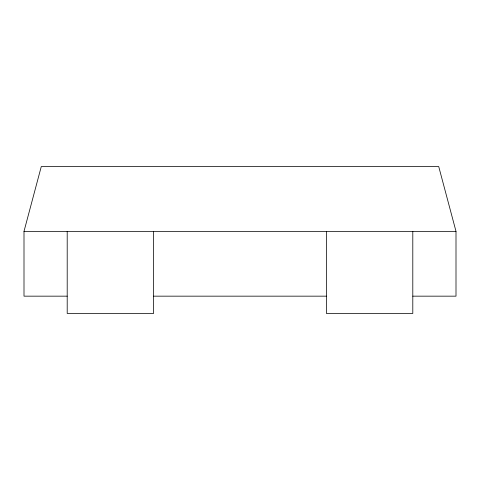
<?xml version="1.0" encoding="UTF-8"?>
<svg xmlns="http://www.w3.org/2000/svg" width="480" height="480" viewBox="0 0 480 480"><rect width="100%" height="100%" fill="white"/><g stroke="black" fill="none" stroke-linecap="round" stroke-linejoin="round"><path stroke-width="0.72" d="M67.2 296.16L24 296.16L24 231.36L41.28 166.56L438.72 166.56L456 231.36L456 296.16L412.8 296.16M24 231.36L456 231.36M153.6 296.16L326.4 296.16M412.8 231.36L412.8 313.44L326.4 313.44L326.4 231.36M153.6 231.36L153.6 313.44L67.2 313.44L67.2 231.36"/></g></svg>
